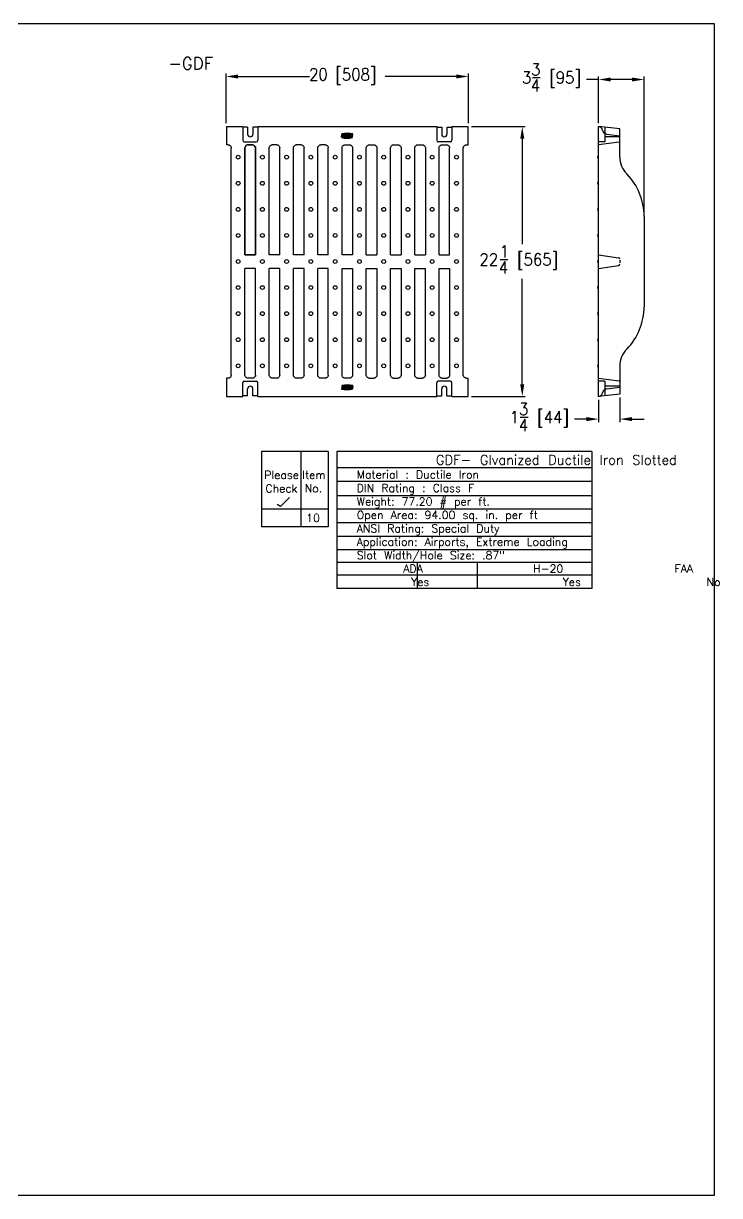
# Model space of a CAD drawing. Extents: x 196 to 587, y -81 to 16.
# Drawn here: x 529.4 to 586.7, y -81 to 15.7 of the extents above; entities that cross this region are included whole.
import ezdxf

# ---------------------------------------------------------------- set-up
doc = ezdxf.new("R2010")
doc.units = 0
doc.header["$LTSCALE"] = 4
doc.header["$MEASUREMENT"] = 0
doc.layers.get('0').update_dxf_attribs({"linetype": 'CONTINUOUS'})
doc.layers.get('DEFPOINTS').update_dxf_attribs({"linetype": 'CONTINUOUS'})
doc.layers.add('DIM', color=2, linetype='CONTINUOUS')
doc.styles.add('FT_FONT', font='ROMANS.SHX', dxfattribs={"width": 0.9})
doc.styles.get("Standard").update_dxf_attribs({"font": 'txt.shx', "height": 1})
doc.dimstyles.get("Standard").update_dxf_attribs({"dimtxt": 0.384208, "dimasz": 0.1875, "dimexe": 0.612, "dimexo": 0.2125, "dimgap": 0.09, "dimtad": 0, "dimtih": 1, "dimtoh": 1, "dimdec": 4, "dimzin": 0, "dimdsep": 46, "dimtxsty": 'FT_FONT', "dimcen": 0.306, "dimadec": 0, "dimazin": 0, "dimtfac": 1, "dimtdec": 4, "dimtofl": 0, "dimtmove": 0, "dimatfit": 3, "dimfxl": 0, "dimtolj": 1, "dimtzin": 0, "dimarcsym": 0})

# ---------------------------------------------------------------- blocks, each defined once
blk = doc.blocks.new('*U100')
at = {"color": 250}
for s, height, p in [('           GDF- Glvanized Ductile Iron Slotted', 0.792, (554.918, -20.732)), ('   Material : Ductile Iron', 0.65997, (554.918, -21.876)), ('   DIN Rating : Class F', 0.65997, (554.918, -22.987)), ('   Weight: 77.20 # per ft.', 0.65997, (554.918, -24.098)), ('   Open Area: 94.00 sq. in. per ft', 0.65997, (554.918, -25.21)), ('   ANSI Rating: Special Duty', 0.65997, (554.918, -26.321)), ('   Application: Airports, Extreme Loading', 0.65997, (554.918, -27.421)), ('   Slot Width/Hole Size: .87"', 0.65997, (554.918, -28.532)), ('         ADA              H-20              FAA', 0.65997, (554.918, -29.635)), ('          Yes                 Yes                No', 0.65997, (554.918, -30.735))]:
    blk.add_text(s, height=height, dxfattribs=at).set_placement(p)
blk = doc.blocks.new('*U101')
at = {"color": 250}
for s, p in [('Please', (549.213, -21.912)), ('Check', (549.311, -23.023))]:
    blk.add_text(s, height=0.66, dxfattribs=at).set_placement(p)
blk = doc.blocks.new('*U102')
at = {"color": 250}
for s, p in [('Item', (552.344, -21.912)), ('No.', (552.542, -23.012))]:
    blk.add_text(s, height=0.66, dxfattribs=at).set_placement(p)
blk = doc.blocks.new('*U103')
at = {"color": 250}
blk.add_text('10', height=0.66, dxfattribs=at).set_placement((552.668, -25.454))
blk = doc.blocks.new('*U104')
at = {"color": 250, "style": 'FT_FONT', "width": 0.9}
blk.add_text('20 [508]', height=1, dxfattribs=at).set_placement((552.907, 10.949))
blk = doc.blocks.new('*D27')
at = {"color": 250}
for p, q in [((546.057, 7.422), (546.057, 11.532)), ((547.057, 11.282), (552.946, 11.282)), ((565.057, 11.282), (559.169, 11.282)), ((566.057, 7.422), (566.057, 11.532))]:
    blk.add_line(p, q, dxfattribs=at)
for points in [[(547.057, 11.449), (547.057, 11.116), (546.057, 11.282)], [(565.057, 11.449), (565.057, 11.116), (566.057, 11.282)]]:
    blk.add_solid(points, dxfattribs=at)
at = {"layer": 'DEFPOINTS', "color": 0}
for p in [(566.057, 11.282), (546.057, 7.147), (566.057, 7.147)]:
    blk.add_point(p, dxfattribs=at)
at = {"layer": 'DIM'}
blk.add_blockref('*U104', (0, 0), dxfattribs=at)
blk = doc.blocks.new('*U105')
at = {"layer": 'DIM', "color": 250}
blk.add_line((571.316, 11.199), (571.959, 11.199), dxfattribs=at)
at = {"layer": 'DIM', "color": 250, "style": 'FT_FONT', "width": 0.9}
for s, p in [('3', (570.459, 10.699)), ('3', (571.209, 11.366)), (' [95]', (572.087, 10.699)), ('4', (571.187, 10.032))]:
    blk.add_text(s, height=1, dxfattribs=at).set_placement(p)
blk = doc.blocks.new('*D28')
at = {"layer": 'DEFPOINTS', "color": 0}
for p in [(576.777, 11.032), (576.777, 7.147), (580.527, -0.252)]:
    blk.add_point(p, dxfattribs=at)
at = {"layer": 'DIM', "color": 250}
for p, q in [((576.777, 11.032), (575.777, 11.032)), ((576.777, 7.422), (576.777, 11.282)), ((579.527, 11.032), (577.777, 11.032)), ((580.527, 0.023), (580.527, 11.282))]:
    blk.add_line(p, q, dxfattribs=at)
for points in [[(577.777, 11.199), (577.777, 10.866), (576.777, 11.032)], [(579.527, 11.199), (579.527, 10.866), (580.527, 11.032)]]:
    blk.add_solid(points, dxfattribs=at)
at = {"layer": 'DIM'}
blk.add_blockref('*U105', (0, 0), dxfattribs=at)
blk = doc.blocks.new('*U106')
at = {"layer": 'DIM', "color": 250}
blk.add_line((568.661, -3.811), (569.304, -3.811), dxfattribs=at)
at = {"layer": 'DIM', "color": 250, "style": 'FT_FONT', "width": 0.9}
for s, p in [('1', (568.619, -3.644)), ('22', (566.947, -4.311)), (' [565]', (569.433, -4.311)), ('4', (568.533, -4.978))]:
    blk.add_text(s, height=1, dxfattribs=at).set_placement(p)
blk = doc.blocks.new('*D29')
at = {"layer": 'DEFPOINTS', "color": 0}
for p in [(566.026, 7.147), (566.026, -15.103), (570.483, -15.103)]:
    blk.add_point(p, dxfattribs=at)
at = {"layer": 'DIM', "color": 250}
for p, q in [((566.301, 7.147), (570.733, 7.147)), ((570.483, 6.147), (570.483, -2.554)), ((570.483, -14.103), (570.483, -5.401)), ((566.301, -15.103), (570.733, -15.103))]:
    blk.add_line(p, q, dxfattribs=at)
for points in [[(570.316, 6.147), (570.65, 6.147), (570.483, 7.147)], [(570.316, -14.103), (570.65, -14.103), (570.483, -15.103)]]:
    blk.add_solid(points, dxfattribs=at)
at = {"layer": 'DIM'}
blk.add_blockref('*U106', (0, 0), dxfattribs=at)
blk = doc.blocks.new('*U116')
at = {"layer": 'DIM', "color": 250}
blk.add_line((570.316, -16.808), (570.959, -16.808), dxfattribs=at)
at = {"layer": 'DIM', "color": 250, "style": 'FT_FONT', "width": 0.9}
for s, p in [('1', (569.459, -17.308)), ('3', (570.209, -16.641)), (' [44]', (571.087, -17.308)), ('4', (570.187, -17.974))]:
    blk.add_text(s, height=1, dxfattribs=at).set_placement(p)
blk = doc.blocks.new('*D36')
at = {"layer": 'DEFPOINTS', "color": 0}
for p in [(576.777, -15.103), (578.527, -14.919), (576.777, -16.974)]:
    blk.add_point(p, dxfattribs=at)
at = {"layer": 'DIM', "color": 250}
for p, q in [((576.777, -15.378), (576.777, -17.224)), ((578.527, -15.194), (578.527, -17.224)), ((575.777, -16.974), (574.777, -16.974)), ((579.527, -16.974), (580.527, -16.974))]:
    blk.add_line(p, q, dxfattribs=at)
for points in [[(575.777, -16.808), (575.777, -17.141), (576.777, -16.974)], [(579.527, -16.808), (579.527, -17.141), (578.527, -16.974)]]:
    blk.add_solid(points, dxfattribs=at)
at = {"layer": 'DIM'}
blk.add_blockref('*U116', (0, 0), dxfattribs=at)

msp = doc.modelspace()

# ---------------------------------------------------------------- linework, layer by layer
at = {"color": 250}
for p, q in [((546.08861, 7.1472), (547.43236, 7.1472)), ((546.08861, 7.1472), (546.08861, 5.6472)), ((547.43236, 7.1472), (547.43236, 6.0222)), ((547.83861, 7.09465), (547.43236, 7.09465)), ((547.83861, 7.09465), (547.83861, 6.5222)), ((548.27611, 7.09465), (548.27611, 6.5222)), ((548.68236, 7.09465), (548.27611, 7.09465)), ((548.68236, 7.1472), (563.43236, 7.1472)), ((548.68236, 7.1472), (548.68236, 6.0222)), ((563.43236, 7.1472), (563.43236, 6.0222)), ((563.43236, 7.09465), (563.83861, 7.09465)), ((563.83861, 7.09465), (563.83861, 6.5222)), ((564.27611, 7.09465), (564.68236, 7.09465)), ((564.27611, 7.09465), (564.27611, 6.5222)), ((564.68236, 7.1472), (566.02611, 7.1472)), ((564.68236, 7.1472), (564.68236, 6.0222)), ((566.02611, 5.6472), (566.02611, 7.1472)), ((576.77734, -15.1028), (576.77734, 7.1472)), ((578.52734, 6.96327), (576.77734, 7.1472)), ((577.27734, 7.09465), (577.27734, 5.8972)), ((578.52734, 4.64723), (578.52734, 6.96327)), ((547.55736, 5.8972), (548.55736, 5.8972)), ((555.57505, 6.28092), (555.60412, 6.51347)), ((555.64015, 6.28092), (555.57505, 6.28092)), ((556.484, 6.25509), (555.57505, 6.25509)), ((556.51307, 6.53931), (555.60412, 6.53931)), ((555.60412, 6.51347), (555.66922, 6.51347)), ((555.64015, 6.28092), (555.6557, 6.40532)), ((555.71502, 6.28092), (555.6557, 6.40532)), ((555.72854, 6.38908), (555.66922, 6.51347)), ((555.78012, 6.28092), (555.71502, 6.28092)), ((555.72854, 6.38908), (555.74409, 6.51347)), ((555.74409, 6.51347), (555.80919, 6.51347)), ((555.78012, 6.28092), (555.80919, 6.51347)), ((555.81839, 6.35064), (555.81964, 6.36068)), ((555.83873, 6.51347), (555.8587, 6.41077)), ((555.83875, 6.51347), (555.90384, 6.51347)), ((556.01475, 6.28092), (555.87992, 6.28092)), ((555.89734, 6.3538), (555.89817, 6.36049)), ((555.90384, 6.51347), (555.92006, 6.43007)), ((555.95689, 6.33889), (555.9105, 6.33889)), ((555.96104, 6.37211), (555.91134, 6.37211)), ((555.96829, 6.43007), (555.92006, 6.43007)), ((555.95689, 6.33889), (555.96104, 6.37211)), ((555.96829, 6.43007), (555.97871, 6.51347)), ((555.97871, 6.51347), (556.04381, 6.51347)), ((556.01475, 6.28092), (556.04381, 6.51347)), ((556.0443, 6.28092), (556.06205, 6.42294)), ((556.1094, 6.28092), (556.0443, 6.28092)), ((556.1267, 6.41929), (556.1094, 6.28092)), ((556.1627, 6.45551), (556.15945, 6.45551)), ((556.16461, 6.51347), (556.19063, 6.51347)), ((556.18427, 6.28092), (556.20174, 6.42065)), ((556.24937, 6.28092), (556.18427, 6.28092)), ((556.24937, 6.28092), (556.26755, 6.42634)), ((556.27893, 6.28092), (556.28617, 6.33889)), ((556.484, 6.28092), (556.27893, 6.28092)), ((556.28617, 6.33889), (556.41565, 6.45551)), ((556.30075, 6.45551), (556.308, 6.51347)), ((556.30075, 6.45551), (556.41565, 6.45551)), ((556.308, 6.51347), (556.51307, 6.51347)), ((556.37634, 6.33889), (556.50581, 6.45551)), ((556.49124, 6.33889), (556.37634, 6.33889)), ((556.484, 6.28092), (556.49124, 6.33889)), ((556.50582, 6.45551), (556.51307, 6.51347)), ((564.55736, 5.8972), (563.55736, 5.8972)), ((577.27734, 5.8972), (576.77734, 5.8972)), ((578.47465, 5.8556), (576.77734, 5.6472)), ((578.52734, 6.30345), (577.27734, 6.30345)), ((577.42462, 6.5326), (578.52734, 6.3972)), ((546.24273, 5.6472), (546.08861, 5.6472)), ((546.49236, -13.35093), (546.49236, 5.39532)), ((549.62236, -3.4128), (549.62236, 5.39532)), ((550.24273, 5.6472), (549.87198, 5.6472)), ((550.49236, -3.4128), (550.49236, 5.39532)), ((551.62236, -3.4128), (551.62236, 5.39532)), ((552.24273, 5.6472), (551.87198, 5.6472)), ((552.49236, -3.4128), (552.49236, 5.39532)), ((553.62236, -3.4128), (553.62236, 5.39532)), ((554.24273, 5.6472), (553.87198, 5.6472)), ((554.49236, -3.4128), (554.49236, 5.39532)), ((555.62236, -3.4128), (555.62236, 5.39532)), ((555.87198, 5.6472), (556.24273, 5.6472)), ((556.49236, 5.39532), (556.49236, -3.4128)), ((557.62236, -3.4128), (557.62236, 5.39532)), ((557.87198, 5.6472), (558.24273, 5.6472)), ((558.49236, 5.39532), (558.49236, -3.4128)), ((559.62236, -3.4128), (559.62236, 5.39532)), ((559.87198, 5.6472), (560.24273, 5.6472)), ((560.49236, 5.39532), (560.49236, -3.4128)), ((561.62236, -3.4128), (561.62236, 5.39532)), ((561.87198, 5.6472), (562.24273, 5.6472)), ((562.49236, 5.39532), (562.49236, -3.4128)), ((563.62236, -3.4128), (563.62236, 5.39582)), ((563.87208, 5.6472), (564.24263, 5.6472)), ((564.49236, -3.4128), (564.49236, 5.39583)), ((565.62236, -13.35093), (565.62236, 5.39532)), ((565.87198, 5.6472), (566.02611, 5.6472)), ((580.52734, -0.25175), (580.52734, -7.70385)), ((550.49236, -3.4128), (549.62236, -3.4128)), ((552.49236, -3.4128), (551.62236, -3.4128)), ((554.49236, -3.4128), (553.62236, -3.4128)), ((556.49236, -3.4128), (555.62236, -3.4128)), ((557.62236, -3.4128), (558.49236, -3.4128)), ((559.62236, -3.4128), (560.49236, -3.4128)), ((561.62236, -3.4128), (562.49236, -3.4128)), ((563.62236, -3.4128), (564.49236, -3.4128)), ((576.77734, -3.4128), (578.41693, -3.6628)), ((547.62236, -13.35143), (547.62236, -4.5428)), ((548.49236, -4.5428), (547.62236, -4.5428)), ((548.49236, -13.35143), (548.49236, -4.5428)), ((549.62236, -13.35093), (549.62236, -4.5428)), ((550.49236, -4.5428), (549.62236, -4.5428)), ((550.49236, -13.35093), (550.49236, -4.5428)), ((551.62236, -13.35093), (551.62236, -4.5428)), ((552.49236, -4.5428), (551.62236, -4.5428)), ((552.49236, -13.35093), (552.49236, -4.5428)), ((553.62236, -13.35093), (553.62236, -4.5428)), ((554.49236, -4.5428), (553.62236, -4.5428)), ((554.49236, -13.35093), (554.49236, -4.5428)), ((555.62236, -13.35093), (555.62236, -4.5428)), ((555.62236, -4.5428), (556.49236, -4.5428)), ((556.49236, -4.5428), (556.49236, -13.35093)), ((557.62236, -13.35093), (557.62236, -4.5428)), ((557.62236, -4.5428), (558.49236, -4.5428)), ((558.49236, -4.5428), (558.49236, -13.35093)), ((559.62236, -13.35093), (559.62236, -4.5428)), ((559.62236, -4.5428), (560.49236, -4.5428)), ((560.49236, -4.5428), (560.49236, -13.35093)), ((561.62236, -13.35093), (561.62236, -4.5428)), ((561.62236, -4.5428), (562.49236, -4.5428)), ((562.49236, -13.35093), (562.49236, -4.5428)), ((563.62236, -13.35143), (563.62236, -4.5428)), ((563.62236, -4.5428), (564.49236, -4.5428)), ((564.49236, -4.5428), (564.49236, -13.35143)), ((576.77734, -4.5428), (578.41693, -4.2928)), ((578.52734, -3.8778), (578.52734, -4.0778)), ((578.52734, -12.60283), (578.52734, -14.91887)), ((546.08861, -13.6028), (546.08861, -15.1028)), ((546.24273, -13.6028), (546.08861, -13.6028)), ((547.43236, -15.1028), (547.43236, -13.9778)), ((547.55736, -13.8528), (548.55736, -13.8528)), ((547.83861, -15.05025), (547.83861, -14.4778)), ((548.24263, -13.6028), (547.87208, -13.6028)), ((548.27611, -15.05025), (548.27611, -14.4778)), ((548.68236, -15.1028), (548.68236, -13.9778)), ((550.24273, -13.6028), (549.87198, -13.6028)), ((552.24273, -13.6028), (551.87198, -13.6028)), ((554.24273, -13.6028), (553.87198, -13.6028)), ((555.58082, -14.41111), (555.57357, -14.46908)), ((555.77864, -14.46908), (555.57357, -14.46908)), ((555.57357, -14.49491), (556.48252, -14.49491)), ((555.7103, -14.29449), (555.58082, -14.41111)), ((555.60264, -14.23653), (555.59539, -14.29449)), ((555.59539, -14.29449), (555.7103, -14.29449)), ((555.60264, -14.21069), (556.51158, -14.21069)), ((555.60264, -14.23653), (555.80771, -14.23653)), ((555.80046, -14.29449), (555.67099, -14.41111)), ((555.78588, -14.41111), (555.67099, -14.41111)), ((555.78588, -14.41111), (555.77864, -14.46908)), ((555.80771, -14.23653), (555.80046, -14.29449)), ((555.83726, -14.23653), (555.81909, -14.38194)), ((555.83726, -14.23653), (555.90236, -14.23653)), ((556.24273, -13.6028), (555.87198, -13.6028)), ((555.90236, -14.23653), (555.8849, -14.37626)), ((555.92202, -14.46908), (555.896, -14.46908)), ((555.92393, -14.41111), (555.92718, -14.41111)), ((555.95994, -14.37489), (555.97723, -14.23653)), ((555.97723, -14.23653), (556.04233, -14.23653)), ((556.04233, -14.23653), (556.02458, -14.37854)), ((556.07189, -14.23653), (556.04282, -14.46908)), ((556.10792, -14.46908), (556.04282, -14.46908)), ((556.07189, -14.23653), (556.20672, -14.23653)), ((556.11835, -14.38567), (556.10792, -14.46908)), ((556.11835, -14.38567), (556.16658, -14.38567)), ((556.12974, -14.29449), (556.12559, -14.32771)), ((556.12559, -14.32771), (556.1753, -14.32771)), ((556.12974, -14.29449), (556.17613, -14.29449)), ((556.18279, -14.46908), (556.16658, -14.38567)), ((556.24789, -14.46908), (556.18279, -14.46908)), ((556.1893, -14.3094), (556.18846, -14.31609)), ((556.2479, -14.46908), (556.22794, -14.36637)), ((556.26825, -14.30625), (556.26699, -14.31628)), ((556.30652, -14.23653), (556.27745, -14.46908)), ((556.34255, -14.46908), (556.27745, -14.46908)), ((556.30652, -14.23653), (556.37162, -14.23653)), ((556.3581, -14.34468), (556.34255, -14.46908)), ((556.3581, -14.34468), (556.41742, -14.46908)), ((556.37162, -14.23653), (556.43094, -14.36092)), ((556.48252, -14.46908), (556.41742, -14.46908)), ((556.44648, -14.23653), (556.43094, -14.36092)), ((556.44648, -14.23653), (556.51158, -14.23653)), ((556.51158, -14.23653), (556.48252, -14.46908)), ((557.87198, -13.6028), (558.24273, -13.6028)), ((559.87198, -13.6028), (560.24273, -13.6028)), ((561.87198, -13.6028), (562.24273, -13.6028)), ((563.43236, -15.1028), (563.43236, -13.9778)), ((564.55736, -13.8528), (563.55736, -13.8528)), ((563.83861, -15.05025), (563.83861, -14.4778)), ((563.87208, -13.6028), (564.24263, -13.6028)), ((564.27611, -15.05025), (564.27611, -14.4778)), ((564.68236, -15.1028), (564.68236, -13.9778)), ((565.87198, -13.6028), (566.02611, -13.6028)), ((566.02611, -15.1028), (566.02611, -13.6028)), ((576.77734, -13.6028), (578.47465, -13.8112)), ((577.27734, -13.8528), (576.77734, -13.8528)), ((577.27734, -13.8528), (577.27734, -15.05025)), ((578.52734, -14.25905), (577.27734, -14.25905)), ((577.42462, -14.4882), (578.52734, -14.3528)), ((546.08861, -15.1028), (547.43236, -15.1028)), ((547.83861, -15.05025), (547.43236, -15.05025)), ((548.68236, -15.05025), (548.27611, -15.05025)), ((548.68236, -15.1028), (563.43236, -15.1028)), ((563.43236, -15.05025), (563.83861, -15.05025)), ((564.27611, -15.05025), (564.68236, -15.05025)), ((564.68236, -15.1028), (566.02611, -15.1028)), ((578.52734, -14.91887), (576.77734, -15.1028)), ((548.97775, -19.64672), (548.97775, -25.85801)), ((554.48248, -19.64672), (548.97775, -19.64672)), ((552.23366, -19.64672), (552.23366, -25.85801)), ((554.48248, -19.64672), (554.48248, -25.85801)), ((576.21052, -19.64672), (555.19697, -19.64672)), ((555.19697, -19.64672), (555.19697, -30.95791)), ((576.21052, -19.64672), (576.21052, -30.95791)), ((576.21052, -21.00044), (555.19697, -21.00044)), ((576.21052, -22.1151), (555.19697, -22.1151)), ((550.54717, -24.17343), (550.28042, -24.01942)), ((550.54717, -24.17343), (551.2923, -23.4283)), ((576.21052, -23.29731), (555.19697, -23.29731)), ((554.48248, -24.41007), (548.97775, -24.41007)), ((576.21052, -24.41007), (555.19697, -24.41007)), ((554.48248, -25.85801), (548.97775, -25.85801)), ((576.21052, -25.53963), (555.19697, -25.53963)), ((576.21052, -26.65076), (555.19697, -26.65076)), ((576.21052, -27.74315), (555.19697, -27.74315)), ((576.21052, -28.81278), (555.19697, -28.81278)), ((561.818, -28.81278), (561.818, -30.95791)), ((566.75749, -28.81278), (566.75749, -30.95791)), ((576.21052, -29.84308), (555.19697, -29.84308)), ((576.21052, -30.95791), (555.19697, -30.95791))]:
    msp.add_line(p, q, dxfattribs=at)
for points in [[(546.24273, 5.6472), (546.31941, 5.63506), (546.38968, 5.59902), (546.44427, 5.54406), (546.48016, 5.47317), (546.49236, 5.39532)], [(547.87208, 5.6472), (547.79531, 5.63505), (547.72502, 5.59906), (547.67043, 5.54419), (547.63454, 5.47345), (547.62236, 5.39582)], [(548.24263, 5.6472), (548.3194, 5.63505), (548.38969, 5.59906), (548.44428, 5.54419), (548.48017, 5.47345), (548.49236, 5.39582)], [(549.62236, 5.39532), (549.63455, 5.47317), (549.67044, 5.54406), (549.72503, 5.59902), (549.79531, 5.63506), (549.87198, 5.6472)], [(550.24273, 5.6472), (550.31941, 5.63506), (550.38968, 5.59902), (550.44427, 5.54406), (550.48016, 5.47317), (550.49236, 5.39532)], [(551.62236, 5.39532), (551.63455, 5.47317), (551.67044, 5.54406), (551.72503, 5.59902), (551.79531, 5.63506), (551.87198, 5.6472)], [(552.24273, 5.6472), (552.31941, 5.63506), (552.38968, 5.59902), (552.44427, 5.54406), (552.48016, 5.47317), (552.49236, 5.39532)], [(553.62236, 5.39532), (553.63455, 5.47317), (553.67044, 5.54406), (553.72503, 5.59902), (553.79531, 5.63506), (553.87198, 5.6472)], [(554.24273, 5.6472), (554.31941, 5.63506), (554.38968, 5.59902), (554.44427, 5.54406), (554.48016, 5.47317), (554.49236, 5.39532)], [(555.62236, 5.39532), (555.63455, 5.47317), (555.67044, 5.54406), (555.72503, 5.59902), (555.79531, 5.63506), (555.87198, 5.6472)], [(556.24273, 5.6472), (556.31941, 5.63506), (556.38968, 5.59902), (556.44427, 5.54406), (556.48016, 5.47317), (556.49236, 5.39532)], [(557.62236, 5.39532), (557.63455, 5.47317), (557.67044, 5.54406), (557.72503, 5.59902), (557.79531, 5.63506), (557.87198, 5.6472)], [(558.24273, 5.6472), (558.31941, 5.63506), (558.38968, 5.59902), (558.44427, 5.54406), (558.48016, 5.47317), (558.49236, 5.39532)], [(559.62236, 5.39532), (559.63455, 5.47317), (559.67044, 5.54406), (559.72503, 5.59902), (559.79531, 5.63506), (559.87198, 5.6472)], [(560.24273, 5.6472), (560.31941, 5.63506), (560.38968, 5.59902), (560.44427, 5.54406), (560.48016, 5.47317), (560.49236, 5.39532)], [(561.62236, 5.39532), (561.63455, 5.47317), (561.67044, 5.54406), (561.72503, 5.59902), (561.79531, 5.63506), (561.87198, 5.6472)], [(562.24273, 5.6472), (562.31941, 5.63506), (562.38968, 5.59902), (562.44427, 5.54406), (562.48016, 5.47317), (562.49236, 5.39532)], [(563.62236, 5.39582), (563.63454, 5.47345), (563.67043, 5.54419), (563.72502, 5.59906), (563.79531, 5.63505), (563.87208, 5.6472)], [(564.24263, 5.6472), (564.3194, 5.63505), (564.38969, 5.59906), (564.44428, 5.54419), (564.48017, 5.47345), (564.49236, 5.39583)], [(565.62236, 5.39532), (565.63455, 5.47317), (565.67044, 5.54406), (565.72503, 5.59902), (565.79531, 5.63506), (565.87198, 5.6472)], [(546.49236, -13.35093), (546.48016, -13.42877), (546.44427, -13.49966), (546.38968, -13.55462), (546.31941, -13.59066), (546.24273, -13.6028)], [(547.87208, -13.6028), (547.79531, -13.59065), (547.72502, -13.55466), (547.67043, -13.49979), (547.63454, -13.42905), (547.62236, -13.35143)], [(548.49236, -13.35143), (548.48017, -13.42905), (548.44428, -13.49979), (548.38969, -13.55466), (548.3194, -13.59065), (548.24263, -13.6028)], [(549.87198, -13.6028), (549.7953, -13.59066), (549.72503, -13.55462), (549.67044, -13.49966), (549.63455, -13.42878), (549.62236, -13.35093)], [(550.49236, -13.35093), (550.48016, -13.42877), (550.44427, -13.49966), (550.38968, -13.55462), (550.31941, -13.59066), (550.24273, -13.6028)], [(551.87198, -13.6028), (551.7953, -13.59066), (551.72503, -13.55462), (551.67044, -13.49966), (551.63455, -13.42878), (551.62236, -13.35093)], [(552.49236, -13.35093), (552.48016, -13.42877), (552.44427, -13.49966), (552.38968, -13.55462), (552.31941, -13.59066), (552.24273, -13.6028)], [(553.87198, -13.6028), (553.7953, -13.59066), (553.72503, -13.55462), (553.67044, -13.49966), (553.63455, -13.42878), (553.62236, -13.35093)], [(554.49236, -13.35093), (554.48016, -13.42877), (554.44427, -13.49966), (554.38968, -13.55462), (554.31941, -13.59066), (554.24273, -13.6028)], [(555.87198, -13.6028), (555.7953, -13.59066), (555.72503, -13.55462), (555.67044, -13.49966), (555.63455, -13.42878), (555.62236, -13.35093)], [(556.49236, -13.35093), (556.48016, -13.42878), (556.44427, -13.49966), (556.38968, -13.55462), (556.31941, -13.59066), (556.24273, -13.6028)], [(557.87198, -13.6028), (557.79531, -13.59066), (557.72503, -13.55462), (557.67044, -13.49966), (557.63455, -13.42877), (557.62236, -13.35093)], [(558.49236, -13.35093), (558.48016, -13.42878), (558.44427, -13.49966), (558.38968, -13.55462), (558.31941, -13.59066), (558.24273, -13.6028)], [(559.87198, -13.6028), (559.79531, -13.59066), (559.72503, -13.55462), (559.67044, -13.49966), (559.63455, -13.42877), (559.62236, -13.35093)], [(560.49236, -13.35093), (560.48016, -13.42878), (560.44427, -13.49966), (560.38968, -13.55462), (560.31941, -13.59066), (560.24273, -13.6028)], [(561.87198, -13.6028), (561.79531, -13.59066), (561.72503, -13.55462), (561.67044, -13.49966), (561.63455, -13.42877), (561.62236, -13.35093)], [(562.49236, -13.35093), (562.48016, -13.42878), (562.44427, -13.49966), (562.38968, -13.55462), (562.31941, -13.59066), (562.24273, -13.6028)], [(563.87208, -13.6028), (563.79531, -13.59065), (563.72502, -13.55466), (563.67043, -13.49979), (563.63454, -13.42905), (563.62236, -13.35143)], [(564.49236, -13.35143), (564.48017, -13.42905), (564.44428, -13.49979), (564.38969, -13.55466), (564.3194, -13.59065), (564.24263, -13.6028)], [(565.87198, -13.6028), (565.79531, -13.59066), (565.72503, -13.55462), (565.67044, -13.49966), (565.63455, -13.42877), (565.62236, -13.35093)], [(546.10172, -14.96088), (546.09806, -15.02976), (546.09359, -15.07818), (546.08861, -15.1028)]]:
    msp.add_lwpolyline(points, dxfattribs=at)
at = {"color": 250, "flags": 128}
msp.add_lwpolyline([(548.24263, 5.6472), (547.87208, 5.6472, 0.41614622), (547.62236, 5.39583), (547.62236, -3.4128), (548.49236, -3.4128), (548.49236, 5.39582, 0.41228375), (548.24263, 5.6472, 1.00661512)], format="xyb", dxfattribs=at)
for points in [[(547.62236, -3.4128), (547.62236, 5.39583)], [(548.24263, 5.6472), (547.87208, 5.6472)], [(548.49236, -3.4128), (548.49236, 5.39582)], [(548.49236, -3.4128), (547.62236, -3.4128)]]:
    msp.add_lwpolyline(points, close=True, dxfattribs=at)
at = {"color": 250}
for centre in [(547.05736, 4.62314), (549.05736, 4.62314), (551.05736, 4.62314), (553.05736, 4.62314), (555.05736, 4.62314), (557.05736, 4.62314), (559.05736, 4.62314), (561.05736, 4.62314), (563.05736, 4.62314), (565.05736, 4.62314), (547.05736, 2.47314), (549.05736, 2.47314), (551.05736, 2.47314), (553.05736, 2.47314), (555.05736, 2.47314), (557.05736, 2.47314), (559.05736, 2.47314), (561.05736, 2.47314), (563.05736, 2.47314), (565.05736, 2.47314), (547.05736, 0.32314), (549.05736, 0.32314), (551.05736, 0.32314), (553.05736, 0.32314), (555.05736, 0.32314), (557.05736, 0.32314), (559.05736, 0.32314), (561.05736, 0.32314), (563.05736, 0.32314), (565.05736, 0.32314), (547.05736, -1.82686), (549.05736, -1.82686), (551.05736, -1.82686), (553.05736, -1.82686), (555.05736, -1.82686), (557.05736, -1.82686), (559.05736, -1.82686), (561.05736, -1.82686), (563.05736, -1.82686), (565.05736, -1.82686), (547.05736, -3.97686), (549.05736, -3.97686), (551.05736, -3.97686), (553.05736, -3.97686), (555.05736, -3.97686), (557.05736, -3.97686), (559.05736, -3.97686), (561.05736, -3.97686), (563.05736, -3.97686), (565.05736, -3.97686), (547.05736, -6.12686), (549.05736, -6.12686), (551.05736, -6.12686), (553.05736, -6.12686), (555.05736, -6.12686), (557.05736, -6.12686), (559.05736, -6.12686), (561.05736, -6.12686), (563.05736, -6.12686), (565.05736, -6.12686), (547.05736, -8.27686), (549.05736, -8.27686), (551.05736, -8.27686), (553.05736, -8.27686), (555.05736, -8.27686), (557.05736, -8.27686), (559.05736, -8.27686), (561.05736, -8.27686), (563.05736, -8.27686), (565.05736, -8.27686), (547.05736, -10.42686), (549.05736, -10.42686), (551.05736, -10.42686), (553.05736, -10.42686), (555.05736, -10.42686), (557.05736, -10.42686), (559.05736, -10.42686), (561.05736, -10.42686), (563.05736, -10.42686), (565.05736, -10.42686), (547.05736, -12.57686), (549.05736, -12.57686), (551.05736, -12.57686), (553.05736, -12.57686), (555.05736, -12.57686), (557.05736, -12.57686), (559.05736, -12.57686), (561.05736, -12.57686), (563.05736, -12.57686), (565.05736, -12.57686)]:
    msp.add_circle(centre, 0.15625, dxfattribs=at)
for centre, radius, start, end in [((576.73164, 6.77499), 0.375, 9.9666876, 83), ((577.47032, 6.9048), 0.375, 189.9666876, 263), ((547.55736, 6.0222), 0.125, 180, 270), ((548.05736, 6.5222), 0.21875, 180, 0), ((548.55736, 6.0222), 0.125, 270, 0), ((556.02952, 7.82152), 1.63103, 253.8208071, 286.1791929), ((556.05859, 4.97288), 1.63103, 73.8208071, 106.1791929), ((555.87992, 6.34294), 0.06201, 172.8617492, 270), ((555.88118, 6.35297), 0.06201, 111.2543169, 172.8617492), ((555.9105, 6.35216), 0.01327, 172.8749837, 270), ((555.91134, 6.35884), 0.01327, 90, 172.8749837), ((556.16461, 6.41012), 0.10336, 90, 172.8749837), ((556.16772, 6.41416), 0.04134, 90, 172.8749837), ((556.17097, 6.4245), 0.03101, 352.8749837, 90), ((556.19063, 6.43596), 0.07752, 352.8749837, 90), ((563.55736, 6.0222), 0.125, 180, 270), ((564.05736, 6.5222), 0.21875, 180, 0), ((564.55736, 6.0222), 0.125, 270, 0), ((578.46734, 5.91516), 0.06, 277, 0), ((576.84551, 4.6222), 0.15625, 115.8666781, 244.1333219), ((580.52734, 4.64723), 2, 180, 224.4153086), ((575.52734, -0.25175), 5, 0, 44.4153086), ((576.84551, 2.4722), 0.15625, 115.8666781, 244.1333219), ((576.84551, 0.3222), 0.15625, 115.8666781, 244.1333219), ((576.84551, -1.8278), 0.15625, 115.8666781, 244.1333219), ((576.84551, -3.9778), 0.15625, 115.8666781, 244.1333219), ((578.39734, -3.79132), 0.13, 0, 81.3305069), ((578.39734, -4.16429), 0.13, 278.6694931, 0), ((576.84551, -6.1278), 0.15625, 115.8666781, 244.1333219), ((575.52734, -7.70385), 5, 315.5846914, 0), ((576.84551, -8.2778), 0.15625, 115.8666781, 244.1333219), ((576.84551, -10.4278), 0.15625, 115.8666781, 244.1333219), ((580.52734, -12.60283), 2, 135.5846914, 180), ((576.84551, -12.5778), 0.15625, 115.8666781, 244.1333219), ((547.55736, -13.9778), 0.125, 90, 180), ((548.05736, -14.4778), 0.21875, 0, 180), ((548.55736, -13.9778), 0.125, 0, 90), ((556.02804, -12.92848), 1.63103, 253.8208071, 286.1791929), ((556.05711, -15.77712), 1.63103, 73.8208071, 106.1791929), ((555.896, -14.39156), 0.07752, 172.8749837, 270), ((555.91566, -14.3801), 0.03101, 172.8749837, 270), ((555.91891, -14.36977), 0.04134, 270, 352.8749837), ((555.92202, -14.36572), 0.10336, 270, 352.8749837), ((556.1753, -14.31444), 0.01327, 270, 352.8749837), ((556.17613, -14.30776), 0.01327, 352.8749837, 90), ((556.20672, -14.29854), 0.06201, 352.8617492, 90), ((556.20546, -14.30857), 0.06201, 291.2543169, 352.8617492), ((563.55736, -13.9778), 0.125, 90, 180), ((564.05736, -14.4778), 0.21875, 0, 180), ((564.55736, -13.9778), 0.125, 0, 90), ((577.47032, -14.8604), 0.375, 97, 170.0333124), ((578.46734, -13.87076), 0.06, 0, 83), ((576.73164, -14.7306), 0.375, 277, 350.0333124)]:
    msp.add_arc(centre, radius, start, end, dxfattribs=at)
at = {"layer": 'DIM'}
msp.add_lwpolyline([(466.10581, 15.65648), (586.31308, 15.65648), (586.31308, -81.0086), (466.10581, -81.0086)], close=True, dxfattribs=at)

# ---------------------------------------------------------------- block references
for name in ['*U100', '*U101', '*U102', '*U103']:
    msp.add_blockref(name, (0, 0), dxfattribs=at)

# ---------------------------------------------------------------- texts
at = {"color": 250}
msp.add_text('-GDF', height=1, dxfattribs=at).set_placement((541.29862, 11.86366))

# ---------------------------------------------------------------- dimensions: what is measured, and where the dimension line sits
dim = msp.add_linear_dim(base=(566.05736, 11.28249), p1=(546.05736, 7.1472), p2=(566.05736, 7.1472), dimstyle='Standard', dxfattribs=at)
dim.commit()
dim.dimension.update_dxf_attribs({"geometry": '*D27', "text_midpoint": (556.05736, 11.28249)})
at = {"layer": 'DIM'}
for base, p1, p2, picture, middle in [((576.77734, 11.03241), (580.52734, -0.25175), (576.77734, 7.1472), '*D28', (573.13734, 11.03241)), ((576.77734, -16.97449), (578.52734, -14.91887), (576.77734, -15.1028), '*D36', (572.20162, -16.97449))]:
    dim = msp.add_linear_dim(base=base, p1=p1, p2=p2, dimstyle='Standard', dxfattribs=at)
    dim.commit()
    dim.dimension.update_dxf_attribs({"geometry": picture, "text_midpoint": middle})
dim = msp.add_linear_dim(base=(570.48287, -15.1028), p1=(566.02611, 7.1472), p2=(566.02611, -15.1028), angle=90, dimstyle='Standard', dxfattribs=at)
dim.commit()
dim.dimension.update_dxf_attribs({"geometry": '*D29', "text_midpoint": (570.48287, -3.9778)})

doc.saveas('drawing.dxf')
